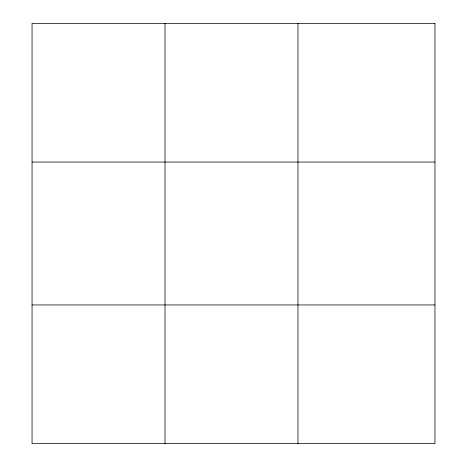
<?xml version="1.0" encoding="UTF-8"?>
<svg xmlns="http://www.w3.org/2000/svg" width="467" height="467" viewBox="0 0 467 467"><rect width="100%" height="100%" fill="white"/><g stroke="black" fill="none" stroke-linecap="round" stroke-linejoin="round"><path stroke-width="0.7" d="M165.009 23.35L165.009 443.65M297.964 23.35L297.964 443.65M32.048 162.049L434.952 162.049M32.048 304.951L434.952 304.951M434.952 23.35L434.952 443.65L32.048 443.65L32.048 23.35L434.952 23.35"/></g></svg>
